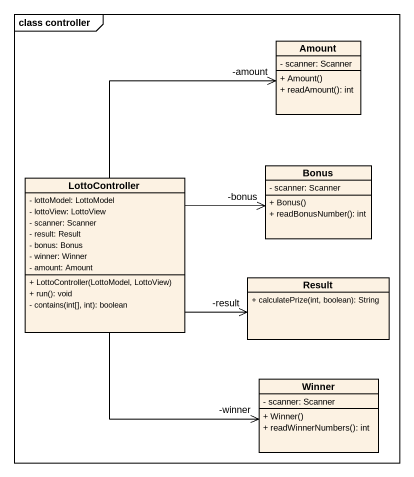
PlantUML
@startuml
mainframe class controller
hide circle
hide empty members
skinparam classAttributeIconSize 0
class Amount {
  - scanner: Scanner
  + Amount()
  + readAmount(): int
}
class LottoController {
  - lottoModel: LottoModel
  - lottoView: LottoView
  - scanner: Scanner
  - result: Result
  - bonus: Bonus
  - winner: Winner
  - amount: Amount
  + LottoController(LottoModel, LottoView)
  + run(): void
  - contains(int[], int): boolean
}
class Bonus {
  - scanner: Scanner
  + Bonus()
  + readBonusNumber(): int
}
class Result {
  + calculatePrize(int, boolean): String
}
class Winner {
  - scanner: Scanner
  + Winner()
  + readWinnerNumbers(): int
}
LottoController -up-> "-amount" Amount
LottoController -right-> "-bonus" Bonus
LottoController -right-> "-result" Result
LottoController --> "-winner" Winner
@enduml
